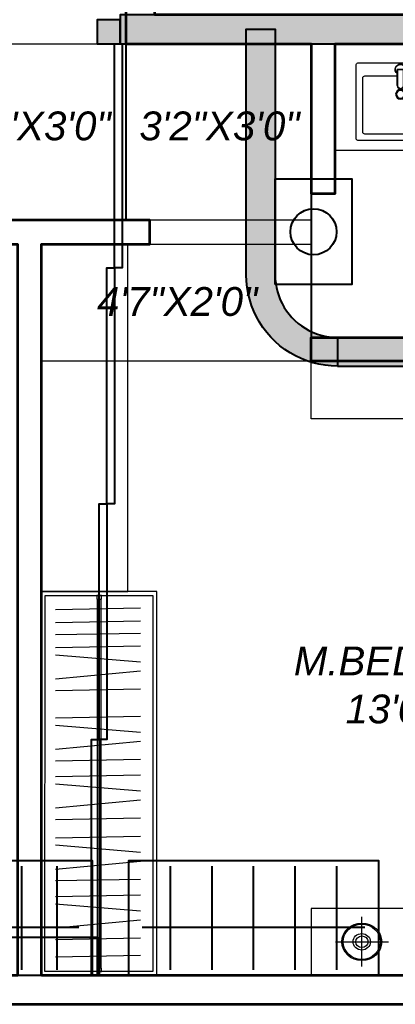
# Model space of a CAD drawing. Header units: millimetres. Extents: x 0 to 125073, y 0 to 71249.
# Drawn here: x 65676 to 67632, y 31569 to 36699 of the extents above; entities that cross this region are included whole.
import ezdxf
from ezdxf.lldxf.tags import DXFTag

# ---------------------------------------------------------------- set-up
doc = ezdxf.new("R2010")
doc.units = ezdxf.units.MM
doc.linetypes.add('DASH', pattern=[1, 0.5, -0.5])
doc.layers.add('DA_BUILDING LINE', color=7, linetype='Continuous', lineweight=9, true_color=0xc2db0000)
doc.layers.add('DA_FURNITURE', color=102, linetype='Continuous', lineweight=5, true_color=0xc2666666)
for name, color, linetype, lineweight in [('DA_CARPET AREA RERA', 30, 'Continuous', 9), ('DA_DOTTED LINES', 8, 'DASH', 5), ('DA_TEXT IN SQ.FT', 193, 'Continuous', 9), ('DA_WALL', 7, 'Continuous', 35)]:
    doc.layers.add(name, color=color, linetype=linetype, lineweight=lineweight)
for name, color, linetype in [('DA_DOOR', 35, 'Continuous'), ('PROP-FURN', 9, 'CONTINUOUS'), ('PROP-GLAZ', 4, 'CONTINUOUS'), ('PROP-SHELL', 7, 'CONTINUOUS'), ('PROP-WALL-NEW', 1, 'CONTINUOUS')]:
    doc.layers.add(name, color=color, linetype=linetype)
doc.styles.get("Standard").update_dxf_attribs({"font": 'arial.ttf'})
tags = doc.linetypes.add('( Hidden )', pattern=[0.375, 0.25, -0.125]).pattern_tags.tags
tags[6:7] = [DXFTag(74, 4), DXFTag(75, 0), DXFTag(340, '0'), DXFTag(46, 1.0), DXFTag(50, 0.0), DXFTag(44, 0.0), DXFTag(45, 0.0)]
tags[4:5] = [DXFTag(74, 4), DXFTag(75, 0), DXFTag(340, '0'), DXFTag(46, 1.0), DXFTag(50, 0.0), DXFTag(44, 0.0), DXFTag(45, 0.0)]

# ---------------------------------------------------------------- blocks, each defined once
blk = doc.blocks.new('GSHGJSDFGJ')
at = {"layer": 'DA_BUILDING LINE', "linetype": '( Hidden )', "ltscale": 500}
blk.add_lwpolyline([(-31143.6, 77051.5), (-31143.6, 71896.5), (-40838.6, 71896.5), (-40838.6, 75396.5), (-39638.6, 75396.5), (-39638.6, 76876.5), (-40838.6, 76876.5), (-40838.6, 76926.5), (-41088.6, 76926.5), (-41088.6, 92546.5)], dxfattribs=at)
blk = doc.blocks.new('A$C7B5F7F67-flat-2-flat-1-flat-2')
at = {"layer": 'DA_FURNITURE', "ltscale": 8}
for p, q in [((0.0675, -0.045), (0.0675, -0.2128)), ((0.36, -0.0338), (0.0788, -0.0338)), ((0.3713, -0.4163), (0.3713, -0.045)), ((0.0675, -0.2484), (0.0675, -0.2614)), ((0.0675, -0.2696), (0.0675, -0.4163)), ((0.0788, -0.4275), (0.36, -0.4275))]:
    blk.add_line(p, q, dxfattribs=at)
at = {"layer": 'DA_FURNITURE'}
for points in [[(0.0113, -0.4613), (0.3938, -0.4613), (0.3967, -0.4609), (0.3994, -0.4597), (0.4017, -0.458), (0.4035, -0.4556), (0.4046, -0.4529), (0.405, -0.45), (0.405, -0.0113), (0.4046, -0.0083), (0.4035, -0.0056), (0.4017, -0.0033), (0.3994, -0.0015), (0.3967, -0.0004), (0.3938, 0), (0.0113, 0), (0.0083, -0.0004), (0.0056, -0.0015), (0.0033, -0.0033), (0.0015, -0.0056), (0.0004, -0.0083), (0, -0.0113), (0, -0.45), (0.0004, -0.4529), (0.0015, -0.4556), (0.0033, -0.458), (0.0056, -0.4597), (0.0083, -0.4609)], [(0.1171, -0.2484), (0.0342, -0.2484), (0.0342, -0.2128), (0.1171, -0.2128), (0.126, -0.2152), (0.1325, -0.2217), (0.1349, -0.2306), (0.1325, -0.2395), (0.126, -0.246)], [(0.1171, -0.2463), (0.0363, -0.2463), (0.0363, -0.215), (0.1171, -0.215), (0.1249, -0.2171), (0.1307, -0.2228), (0.1327, -0.2306), (0.1307, -0.2384), (0.1249, -0.2442)], [(0.052, -0.2696), (0.052, -0.2614), (0.0997, -0.2614), (0.0997, -0.2696)]]:
    blk.add_lwpolyline(points, close=True, dxfattribs=at)
for points in [[(0.0163, -0.2523), (0.0163, -0.2523), (0.0163, -0.2724), (0.052, -0.2724), (0.052, -0.2524)], [(0.1171, -0.2128), (0.0342, -0.2128), (0.0342, -0.2484), (0.1171, -0.2484)]]:
    blk.add_lwpolyline(points, dxfattribs=at)
at = {"layer": 'DA_FURNITURE', "ltscale": 8}
for radius in [0.0253, 0.0205]:
    blk.add_circle((0.1637, -0.2304), radius, dxfattribs=at)
for centre, radius, start, end in [((0.0788, -0.045), 0.0113, 90, 180), ((0.36, -0.045), 0.0113, 360, 90), ((0.0342, -0.2306), 0.0281, 39.2551, 320.7449), ((0.0342, -0.2306), 0.026, 43.2723, 316.7277), ((0.0788, -0.4163), 0.0113, 180, 270), ((0.36, -0.4163), 0.0113, 270, 360)]:
    blk.add_arc(centre, radius, start, end, dxfattribs=at)
blk = doc.blocks.new('GGT')
at = {"layer": 'DA_FURNITURE', "ltscale": 8}
for p, q in [((4090.01, 973.3668), (4088.01, 973.3668)), ((4088.01, 973.3668), (4088.01, 972.7668)), ((4088.03, 972.7868), (4088.03, 973.35)), ((4088.03, 973.35), (4089.99, 973.3468)), ((4089.99, 973.3468), (4089.99, 972.7868)), ((4090.01, 972.7668), (4090.01, 973.3668)), ((4088.1146, 972.8519), (4088.1063, 973.2934)), ((4088.2043, 972.8519), (4088.196, 973.2934)), ((4088.2982, 972.8519), (4088.2562, 973.2934)), ((4088.3448, 972.8519), (4088.382, 973.2934)), ((4088.428, 972.8519), (4088.4197, 973.2934)), ((4088.5107, 972.8519), (4088.5024, 973.2934)), ((4088.6045, 972.8519), (4088.5625, 973.2934)), ((4088.6511, 972.8519), (4088.6883, 973.2934)), ((4088.7343, 972.8519), (4088.726, 973.2934)), ((4088.8293, 972.8519), (4088.821, 973.2934)), ((4088.9232, 972.8519), (4088.8812, 973.2934)), ((4088.9698, 972.8519), (4089.0069, 973.2934)), ((4089.053, 972.8519), (4089.0447, 973.2934)), ((4089.1357, 972.8519), (4089.1274, 973.2934)), ((4089.2295, 972.8519), (4089.1875, 973.2934)), ((4089.2761, 972.8519), (4089.3133, 973.2934)), ((4089.3593, 972.8519), (4089.351, 973.2934)), ((4089.5019, 972.8519), (4089.4936, 973.2934)), ((4089.5958, 972.8519), (4089.5537, 973.2934)), ((4089.6423, 972.8519), (4089.6795, 973.2934)), ((4089.7256, 972.8519), (4089.7173, 973.2934)), ((4089.7924, 972.8519), (4089.7841, 973.2934)), ((4089.8563, 972.8519), (4089.848, 973.2934)), ((4089.9231, 972.8519), (4089.9148, 973.2934)), ((4088.0487, 973.079), (4088.03, 973.079)), ((4088.03, 973.079), (4088.03, 973.054)), ((4088.0487, 973.054), (4088.0487, 973.079)), ((4089.9712, 973.0762), (4088.0487, 973.0762)), ((4089.99, 973.0793), (4089.9712, 973.0793)), ((4089.9712, 973.0793), (4089.9712, 973.0543)), ((4089.99, 973.0543), (4089.99, 973.0793)), ((4088.03, 973.054), (4088.0487, 973.054)), ((4089.9712, 973.0574), (4088.0487, 973.0574)), ((4089.9712, 973.0543), (4089.99, 973.0543)), ((4088.01, 972.7668), (4090.01, 972.7668)), ((4089.99, 972.7868), (4088.03, 972.7868))]:
    blk.add_line(p, q, dxfattribs=at)
blk = doc.blocks.new('A$C3A1814D5')
at = {"layer": 'DA_FURNITURE'}
for p, q in [((12.8, 12.82), (1.13, 1.18)), ((12.43, 1.53), (1.51, 12.47))]:
    blk.add_line(p, q, dxfattribs=at)
at = {"layer": 'DA_FURNITURE', "extrusion": (0, 0, -1)}
for centre, major_axis in [((6.99, 7.02), (4.37, 4.37)), ((6.97, 7), (1.37, 1.36))]:
    blk.add_ellipse(centre, major_axis=major_axis, ratio=0.943982, dxfattribs=at)
for major_axis in [(-4.1, -4.09), (-1.91, -1.91)]:
    blk.add_ellipse((6.99, 7.02), major_axis=major_axis, ratio=0.943982, start_param=3.141593, end_param=9.424778, dxfattribs=at)
blk = doc.blocks.new('SRAFGADFGDFG')
at = {"layer": 'DA_FURNITURE'}
for points in [[(-33723.6, 76346.5), (-33039, 76346.5), (-33039, 76901.5)], [(-31293.6, 75247), (-31293.6, 74697), (-32003.6, 74697), (-32003.6, 74947), (-33848.6, 74946.5), (-33848.6, 75246.5)]]:
    blk.add_lwpolyline(points, dxfattribs=at)
for points in [[(-34803.6, 75856.5), (-35253.6, 75856.5), (-35253.6, 74046.5), (-34803.6, 74046.5)], [(-33848.6, 72396.5), (-33848.6, 72356.5), (-33848.6, 72356.5), (-33848.6, 72356.5), (-33848.6, 72046.5), (-33321.1, 72046.5), (-33321.1, 72396.5)]]:
    blk.add_lwpolyline(points, close=True, dxfattribs=at)
at = {"layer": 'DA_FURNITURE', "yscale": 1000.000000000011, "rotation": 90}
for name, p, xscale, zscale in [('A$C7B5F7F67-flat-2-flat-1-flat-2', (-33614.2, 76801.5), -1000.000000000011, 1000), ('GGT', (938113.2, -4015963.4, 0), 1000.000000000011, 1000.000000000011)]:
    blk.add_blockref(name, p, dxfattribs=dict(at, xscale=xscale, zscale=zscale))
at = {"layer": 'DA_FURNITURE', "extrusion": (0, 0, -1), "xscale": 16.7595958194902, "yscale": 16.7595958194902, "zscale": -16.7595958194902, "rotation": 315.0451472132016}
blk.add_blockref('A$C3A1814D5', (33419.3, 72221.7, 0), dxfattribs=at)
blk = doc.blocks.new('14TH 2')
at = {"layer": 'DA_CARPET AREA RERA'}
blk.add_lwpolyline([(6316.0927, 1265.9471), (6316.0927, 1262.977), (6314.9727, 1262.9771), (6314.9727, 1261.1971), (6314.8227, 1261.1971), (6314.8227, 1258.0971), (6314.9727, 1258.0971), (6314.9727, 1257.9971), (6323.1677, 1257.9971), (6323.1677, 1261.1971), (6323.1677, 1262.8521), (6319.6477, 1262.8521), (6319.6477, 1264.1521)], dxfattribs=at)
at = {"layer": 'DA_DOOR'}
for p, q in [((6319.6477, 1262.8521), (6319.6477, 1261.9321)), ((6320.6127, 1262.0721), (6320.6127, 1261.3221))]:
    blk.add_line(p, q, dxfattribs=at)
at = {"layer": 'DA_DOTTED LINES', "linetype": '( Hidden )', "ltscale": 300}
for p, q in [((6318.6126, 1262.8521), (6319.6477, 1262.8521)), ((6320.6127, 1261.9321), (6319.7727, 1261.9321)), ((6319.7727, 1261.8071), (6320.6127, 1261.8071)), ((6320.6127, 1261.1971), (6319.2077, 1261.1971))]:
    blk.add_line(p, q, dxfattribs=at)
at = {"layer": 'DA_WALL'}
for points in [[(6321.2727, 1264.1521), (6319.7727, 1264.1521), (6319.7727, 1264.6221), (6319.6477, 1264.6221), (6319.6477, 1262.8521), (6320.6127, 1262.8521), (6320.6127, 1262.0721), (6320.7377, 1262.0721), (6320.7377, 1262.8521), (6321.4222, 1262.8521), (6321.4222, 1263.0021), (6319.7977, 1263.0021), (6319.7977, 1264.0021), (6321.2727, 1264.0021)], [(6323.3177, 1262.7721), (6323.3177, 1261.1971), (6320.6127, 1261.1971), (6320.6127, 1261.3221), (6323.1677, 1261.3221), (6323.1677, 1262.7721)], [(6319.2077, 1257.9971), (6319.2077, 1261.8071), (6319.7727, 1261.8071), (6319.7727, 1261.9321), (6318.4727, 1261.9321), (6318.4727, 1261.8071), (6319.0827, 1261.8071), (6319.0827, 1257.9971), (6316.7727, 1257.9971), (6316.7727, 1257.8471), (6319.2077, 1257.8471), (6321.3677, 1257.8471), (6321.3677, 1257.9971)]]:
    blk.add_lwpolyline(points, close=True, dxfattribs=at)
blk = doc.blocks.new('A$Cfed68cb1')
at = {"layer": 'DA_TEXT IN SQ.FT', "char_height": 0.15, "attachment_point": 7}
for s, width, heights, insert in [('\\pxqc;{\\fArial|b0|i1|c0|p34;3\'5"X3\'0"}', 1.269917, [-0.1532], (-42.8267, -22.4455)), ('\\pxqc;{\\fArial|b0|i1|c0|p34;3\'2"X3\'0"}', 1.269917, [-0.1532], (-41.8429, -22.4455)), ('\\pxqc;{\\fArial|b0|i1|c0|p34;\\P4\'7"X2\'0"}', 1.269917, [-0.4032], (-42.0633, -23.3604)), ('\\pxqc;{\\fArial|b0|i1|c0|p34;M.BEDROOM 02\\P13\'0"X10\'6"}', 2.300046, [-0.4057], (-41.1675, -25.4833))]:
    blk.add_mtext_dynamic_manual_height_columns(s, width=width, gutter_width=12.5, heights=heights, dxfattribs=dict(at, insert=insert))

msp = doc.modelspace()

# ---------------------------------------------------------------- hatches: boundary and pattern name
at = {"layer": 'PROP-WALL-NEW'}
h = msp.add_hatch(color=1, dxfattribs=at)
h.dxf.hatch_style = 1
h.paths.add_polyline_path([(66079, 36573.5), (66199, 36573.5), (66199, 36698.5), (66079, 36698.5)])
h = msp.add_hatch(color=1, dxfattribs=at)
h.dxf.hatch_style = 1
h.paths.add_polyline_path([(66199, 36574), (69749, 36574), (69749, 36724), (66199, 36724)])
h = msp.add_hatch(color=1, dxfattribs=at)
h.dxf.hatch_style = 1
h.paths.add_polyline_path([(67331, 34894), (67298.58485, 34895.10733), (67266.32084, 34898.42418), (67234.35839, 34903.93506), (67202.84653, 34911.61429), (67171.93218, 34921.42606), (67141.75948, 34933.32463), (67112.46911, 34947.25452), (67084.19762, 34963.15078), (67057.07685, 34980.9393), (67031.23323, 35000.53714), (67006.78726, 35021.85292), (66983.85292, 35044.78726), (66962.53714, 35069.23323), (66942.9393, 35095.07685), (66925.15078, 35122.19762), (66909.25452, 35150.46911), (66895.32463, 35179.75948), (66883.42606, 35209.93218), (66873.61429, 35240.84653), (66865.93506, 35272.35839), (66860.42418, 35304.32084), (66857.10733, 35336.58485), (66856, 35369), (66856, 36649), (67006, 36649), (67006, 35369), (67006.75765, 35346.82122), (67009.02707, 35324.74584), (67012.79767, 35302.8768), (67018.05188, 35281.31605), (67024.7652, 35260.16413), (67032.90633, 35239.51965), (67042.4373, 35219.47886), (67053.31369, 35200.13522), (67065.48478, 35181.5789), (67078.89383, 35163.89642), (67093.47831, 35147.17023), (67109.17023, 35131.47831), (67125.89642, 35116.89383), (67143.5789, 35103.48478), (67162.13522, 35091.31369), (67181.47886, 35080.4373), (67201.51965, 35070.90633), (67222.16413, 35062.7652), (67243.31605, 35056.05188), (67264.8768, 35050.79767), (67286.74584, 35047.02707), (67308.82122, 35044.75765), (67331, 35044)])
h = msp.add_hatch(color=1, dxfattribs=at)
h.dxf.hatch_style = 1
h.paths.add_polyline_path([(67331, 34894), (67704, 34894), (67704, 35044), (67331, 35044)])

# ---------------------------------------------------------------- linework, layer by layer
at = {"layer": 'PROP-FURN'}
for p, q in [((65687.33333, 31749), (65687.33333, 32289)), ((65870.66667, 31749), (65870.66667, 32289)), ((66460.66667, 31749), (66460.66667, 32289)), ((66677.33333, 31749), (66677.33333, 32289)), ((66894, 31749), (66894, 32289)), ((67110.66667, 31749), (67110.66667, 32289)), ((67327.33333, 31749), (67327.33333, 32289)), ((65024, 31971), (65984, 31971)), ((66314, 31971), (67474, 31971))]:
    msp.add_line(p, q, dxfattribs=at)
for points in [[(67006, 35319), (67006, 35869), (67406, 35869), (67406, 35319)], [(64954, 31719), (64954, 32319), (66054, 32319), (66054, 31719)], [(66244, 31719), (66244, 32319), (67544, 32319), (67544, 31719)], [(62154, 31719), (62154, 31919), (66079, 31919), (66079, 31719)]]:
    msp.add_lwpolyline(points, close=True, dxfattribs=at)
msp.add_circle((67206, 35594), 120, dxfattribs=at)
at = {"layer": 'PROP-GLAZ'}
for points in [[(66169, 35406), (66169, 36574), (66209, 36574), (66209, 35406)], [(66129, 34177), (66129, 35406), (66169, 35406), (66169, 34177)], [(66089, 32948), (66089, 34177), (66129, 34177), (66129, 32948)], [(66049, 31719), (66049, 32948), (66089, 32948), (66089, 31719)]]:
    msp.add_lwpolyline(points, close=True, dxfattribs=at)
at = {"layer": 'PROP-SHELL'}
for p, q in [((66229.22813, 36573.9767), (66229.22813, 37984)), ((66229.22813, 36573.9767), (67194.22813, 36573.9767)), ((67319.22813, 36573.9767), (68003.78555, 36573.9767)), ((65789.22813, 31718.9767), (67949.22813, 31718.9767)), ((63354.22813, 31568.9767), (65789.22813, 31568.9767)), ((65789.22813, 31568.9767), (67949.22813, 31568.9767))]:
    msp.add_line(p, q, dxfattribs=at)
at = {"layer": 'PROP-WALL-NEW'}
for points in [[(66079, 36573.5), (66199, 36573.5), (66199, 36698.5), (66079, 36698.5)], [(66199, 36574), (69749, 36574), (69749, 36724), (66199, 36724)], [(67331, 34894), (67298.58485, 34895.10733), (67266.32084, 34898.42418), (67234.35839, 34903.93506), (67202.84653, 34911.61429), (67171.93218, 34921.42606), (67141.75948, 34933.32463), (67112.46911, 34947.25452), (67084.19762, 34963.15078), (67057.07685, 34980.9393), (67031.23323, 35000.53714), (67006.78726, 35021.85292), (66983.85292, 35044.78726), (66962.53714, 35069.23323), (66942.9393, 35095.07685), (66925.15078, 35122.19762), (66909.25452, 35150.46911), (66895.32463, 35179.75948), (66883.42606, 35209.93218), (66873.61429, 35240.84653), (66865.93506, 35272.35839), (66860.42418, 35304.32084), (66857.10733, 35336.58485), (66856, 35369), (66856, 36649), (67006, 36649), (67006, 35369), (67006.75765, 35346.82122), (67009.02707, 35324.74584), (67012.79767, 35302.8768), (67018.05188, 35281.31605), (67024.7652, 35260.16413), (67032.90633, 35239.51965), (67042.4373, 35219.47886), (67053.31369, 35200.13522), (67065.48478, 35181.5789), (67078.89383, 35163.89642), (67093.47831, 35147.17023), (67109.17023, 35131.47831), (67125.89642, 35116.89383), (67143.5789, 35103.48478), (67162.13522, 35091.31369), (67181.47886, 35080.4373), (67201.51965, 35070.90633), (67222.16413, 35062.7652), (67243.31605, 35056.05188), (67264.8768, 35050.79767), (67286.74584, 35047.02707), (67308.82122, 35044.75765), (67331, 35044)], [(67331, 34894), (67704, 34894), (67704, 35044), (67331, 35044)]]:
    msp.add_lwpolyline(points, close=True, dxfattribs=at)

# ---------------------------------------------------------------- block references
at = {"color": 1, "xscale": 1000, "yscale": 1000, "zscale": 1000}
msp.add_blockref('A$Cfed68cb1', (107924.22813, 58513.9767), dxfattribs=at)
at = {"color": 1}
msp.add_blockref('SRAFGADFGDFG', (101042.82231, -40327.54866), dxfattribs=at)
at = {"layer": 'DA_BUILDING LINE'}
msp.add_blockref('GSHGJSDFGJ', (101042.82231, -40327.54866), dxfattribs=at)
at = {"layer": 'DA_WALL', "xscale": 1000, "yscale": 1000, "zscale": 1000}
msp.add_blockref('14TH 2', (-6253418.45791, -1226278.08535), dxfattribs=at)

doc.saveas('drawing.dxf')
